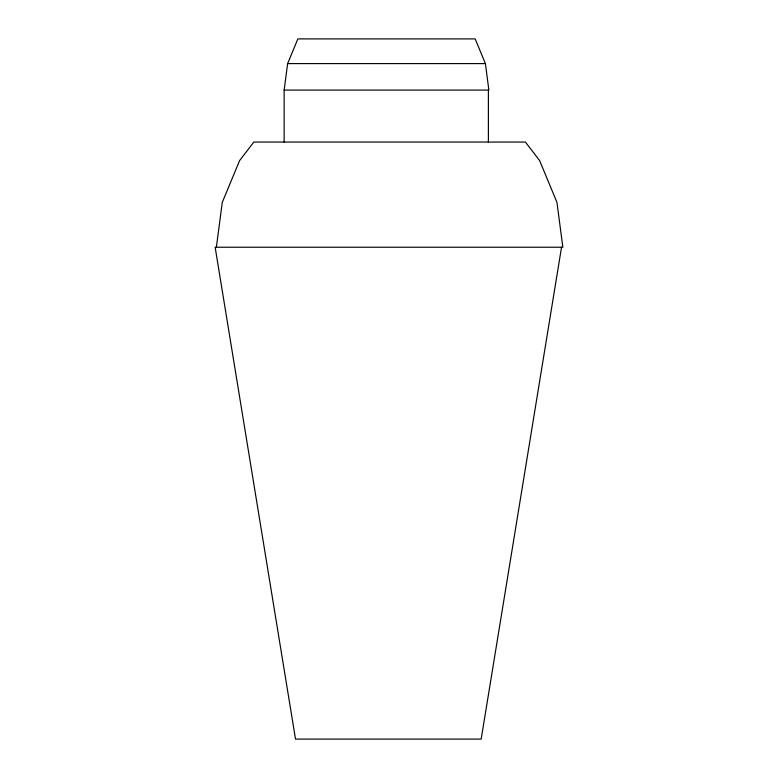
<?xml version="1.0" encoding="UTF-8"?>
<svg xmlns="http://www.w3.org/2000/svg" width="778" height="778" viewBox="0 0 778 778"><rect width="100%" height="100%" fill="white"/><g stroke="black" fill="none" stroke-linecap="round" stroke-linejoin="round"><path stroke-width="1.17" d="M216.372 247.229L222.275 202.387L239.585 160.608L253.823 142.053L525.403 142.053L539.64 160.608L556.951 202.387L562.854 247.229L215.146 247.229L295.514 739.1L481.174 739.1L561.541 247.229M284.145 142.053L284.145 90.083L287.636 63.592L297.857 38.9L475.164 38.9L485.394 63.592L488.876 90.083M287.636 63.592L485.394 63.592M284.145 90.083L488.389 90.083L488.389 142.053"/></g></svg>
